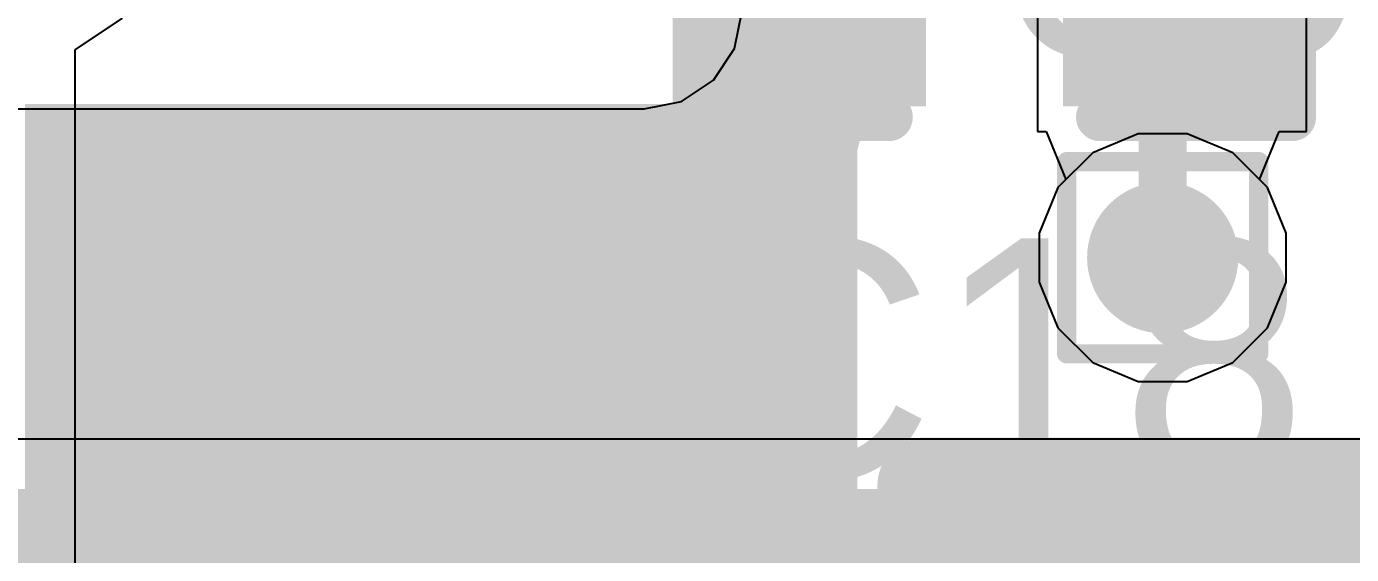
# Model space of a CAD drawing. Header units: inches. Extents: x -12 to 5355, y -7 to 5366.
# Drawn here: x 20.718 to 24.223, y 29.543 to 30.939 of the extents above; entities that cross this region are included whole.
import ezdxf

# ---------------------------------------------------------------- set-up
doc = ezdxf.new("R2010")
doc.units = ezdxf.units.IN
for name, color, linetype in [('BOTTOM LAYER', 5, 'Continuous'), ('Bottom Overlay', 54, 'Continuous'), ('Bottom Paste', 16, 'Continuous'), ('Bottom Solder', 6, 'Continuous'), ('Drill Drawing', 1, 'Continuous'), ('GROUND1', 16, 'Continuous'), ('GROUND2', 156, 'Continuous'), ('POWER', 76, 'Continuous'), ('SIGNAL', 90, 'Continuous'), ('TOP LAYER', 1, 'Continuous'), ('Top Overlay', 2, 'Continuous'), ('Top Paste', 8, 'Continuous'), ('Top Solder', 216, 'Continuous'), ('Via Holes', 16, 'Continuous')]:
    doc.layers.add(name, color=color, linetype=linetype)
doc.styles.add('Arial', font='', dxfattribs={"height": 0.2})
doc.styles.get('Arial').set_extended_font_data('Arial')

# ---------------------------------------------------------------- blocks, each defined once
blk = doc.blocks.new('C___0402_43')
at = {"layer": 'TOP LAYER'}
for points in [[(-0.6985, -0.3175), (-0.6985, 0.3175), (-0.2413, 0.3175), (-0.2413, -0.3175)], [(0.2413, -0.3175), (0.2413, 0.3175), (0.6985, 0.3175), (0.6985, -0.3175)]]:
    blk.add_hatch(color=1, dxfattribs=at).paths.add_polyline_path(points)
at = {"layer": 'Top Paste'}
for points in [[(-0.6985, -0.3175), (-0.6985, 0.3175), (-0.2413, 0.3175), (-0.2413, -0.3175)], [(0.2413, -0.3175), (0.2413, 0.3175), (0.6985, 0.3175), (0.6985, -0.3175)]]:
    blk.add_hatch(color=8, dxfattribs=at).paths.add_polyline_path(points)
at = {"layer": 'Top Solder'}
for points in [[(-0.7585, -0.3775), (-0.7585, 0.3775), (-0.1813, 0.3775), (-0.1813, -0.3775)], [(0.1813, -0.3775), (0.1813, 0.3775), (0.7585, 0.3775), (0.7585, -0.3775)]]:
    blk.add_hatch(color=216, dxfattribs=at).paths.add_polyline_path(points)
at = {"layer": 'Top Overlay'}
for points in [[(-0.2794, 0.4064, 0.127, 0.127, 0), (-0.7874, 0.4064, 0.127, 0.127, 0)], [(-0.7874, 0.4064, 0.127, 0.127, 0), (-0.7874, -0.4064, 0.127, 0.127, 0)], [(0.7874, 0.4064, 0.127, 0.127, 0), (0.2794, 0.4064, 0.127, 0.127, 0)], [(0.7874, 0.4064, 0.127, 0.127, 0), (0.7874, -0.4064, 0.127, 0.127, 0)], [(-0.2794, -0.4064, 0.127, 0.127, 0), (-0.7874, -0.4064, 0.127, 0.127, 0)], [(0.7874, -0.4064, 0.127, 0.127, 0), (0.2794, -0.4064, 0.127, 0.127, 0)]]:
    blk.add_lwpolyline(points, format="xyseb", dxfattribs=at)
for points in [[(-0.8191, 0.4064, 0.0635, 0.0635, 1), (-0.7556, 0.4064, 0.0635, 0.0635, 1)], [(-0.8191, 0.4064, 0.0635, 0.0635, 1), (-0.7556, 0.4064, 0.0635, 0.0635, 1)], [(-0.3111, 0.4064, 0.0635, 0.0635, 1), (-0.2477, 0.4064, 0.0635, 0.0635, 1)], [(0.2477, 0.4064, 0.0635, 0.0635, 1), (0.3111, 0.4064, 0.0635, 0.0635, 1)], [(0.7556, 0.4064, 0.0635, 0.0635, 1), (0.8191, 0.4064, 0.0635, 0.0635, 1)], [(0.7556, 0.4064, 0.0635, 0.0635, 1), (0.8191, 0.4064, 0.0635, 0.0635, 1)], [(-0.8191, -0.4064, 0.0635, 0.0635, 1), (-0.7556, -0.4064, 0.0635, 0.0635, 1)], [(-0.8191, -0.4064, 0.0635, 0.0635, 1), (-0.7556, -0.4064, 0.0635, 0.0635, 1)], [(-0.3111, -0.4064, 0.0635, 0.0635, 1), (-0.2477, -0.4064, 0.0635, 0.0635, 1)], [(0.2477, -0.4064, 0.0635, 0.0635, 1), (0.3111, -0.4064, 0.0635, 0.0635, 1)], [(0.7556, -0.4064, 0.0635, 0.0635, 1), (0.8191, -0.4064, 0.0635, 0.0635, 1)], [(0.7556, -0.4064, 0.0635, 0.0635, 1), (0.8191, -0.4064, 0.0635, 0.0635, 1)]]:
    blk.add_lwpolyline(points, format="xyseb", close=True, dxfattribs=at)
blk = doc.blocks.new('XUNPU_SMN_303_B_54')
at = {"layer": 'BOTTOM LAYER'}
blk.add_hatch(color=5, dxfattribs=at).paths.add_polyline_path([(-7.62, -4.38), (-6.62, -4.38), (-6.62, -6.48), (-7.62, -6.48)])
at = {"layer": 'Bottom Paste'}
blk.add_hatch(color=16, dxfattribs=at).paths.add_polyline_path([(-7.62, -4.38), (-6.62, -4.38), (-6.62, -6.48), (-7.62, -6.48)])
at = {"layer": 'Bottom Solder'}
blk.add_hatch(color=6, dxfattribs=at).paths.add_polyline_path([(-7.6708, -4.3292), (-6.5692, -4.3292), (-6.5692, -6.5308), (-7.6708, -6.5308)])
at = {"layer": 'Bottom Overlay'}
blk.add_lwpolyline([(-6.6621, -4.1489, 0.254, 0.254, 0), (-6.6621, 5.2888, 0.254, 0.254, 0)], format="xyseb", dxfattribs=at)
blk.add_lwpolyline([(-6.7256, -4.1489, 0.127, 0.127, 1), (-6.5986, -4.1489, 0.127, 0.127, 1)], format="xyseb", close=True, dxfattribs=at)

msp = doc.modelspace()

# ---------------------------------------------------------------- hatches: boundary and pattern name
at = {"layer": 'BOTTOM LAYER'}
h = msp.add_hatch(color=5, dxfattribs=at)
edge = h.paths.add_edge_path()
edge.add_arc((23.7236, 30.3276), 0.2, 0, 360)
at = {"layer": 'GROUND1'}
h = msp.add_hatch(color=16, dxfattribs=at)
edge = h.paths.add_edge_path()
edge.add_arc((23.7236, 30.3276), 0.2, 0, 360)
at = {"layer": 'GROUND2'}
h = msp.add_hatch(color=156, dxfattribs=at)
edge = h.paths.add_edge_path()
edge.add_arc((23.7236, 30.3276), 0.2, 0, 360)
at = {"layer": 'POWER'}
h = msp.add_hatch(color=76, dxfattribs=at)
edge = h.paths.add_edge_path()
edge.add_arc((23.7236, 30.3276), 0.2, 0, 360)
at = {"layer": 'SIGNAL'}
h = msp.add_hatch(color=90, dxfattribs=at)
edge = h.paths.add_edge_path()
edge.add_arc((23.7236, 30.3276), 0.2, 0, 360)
at = {"layer": 'TOP LAYER'}
h = msp.add_hatch(color=1, dxfattribs=at)
edge = h.paths.add_edge_path()
edge.add_arc((23.7236, 30.3276), 0.2, 0, 360)
at = {"layer": 'Via Holes'}
h = msp.add_hatch(color=7, dxfattribs=at)
edge = h.paths.add_edge_path()
edge.add_arc((23.7236, 30.3276), 0.1, 0, 360)

# ---------------------------------------------------------------- linework, layer by layer
at = {"layer": 'BOTTOM LAYER'}
for p, q in [((22.5913, 30.8809), (22.611, 30.98)), ((22.5351, 30.7969), (22.5913, 30.8809)), ((22.4511, 30.7407), (22.5351, 30.7969)), ((22.352, 30.721), (22.4511, 30.7407)), ((19.8793, 30.721), (22.352, 30.721)), ((23.6586, 30.6546), (23.5384, 30.6048)), ((23.7886, 30.6546), (23.6586, 30.6546)), ((23.9088, 30.6048), (23.7886, 30.6546)), ((23.5384, 30.6048), (23.4464, 30.5128)), ((24.0008, 30.5128), (23.9088, 30.6048)), ((23.4464, 30.5128), (23.3966, 30.3926)), ((24.0506, 30.3926), (24.0008, 30.5128)), ((23.3966, 30.3926), (23.3966, 30.2626)), ((24.0506, 30.2626), (24.0506, 30.3926)), ((23.3966, 30.2626), (23.4464, 30.1424)), ((24.0008, 30.1424), (24.0506, 30.2626)), ((23.4464, 30.1424), (23.5384, 30.0504)), ((23.9088, 30.0504), (24.0008, 30.1424)), ((23.5384, 30.0504), (23.6586, 30.0006)), ((23.7886, 30.0006), (23.9088, 30.0504)), ((23.6586, 30.0006), (23.7886, 30.0006))]:
    msp.add_line(p, q, dxfattribs=at)
for points in [[(22.8092, 30.7513, 0.254, 0.254, 0), (22.8092, 31.7754, 0.254, 0.254, 0)], [(22.8092, 30.7513, 0.254, 0.254, -0.198912), (22.7008, 30.4896, 0.254, 0.254, 0)]]:
    msp.add_lwpolyline(points, format="xyseb", dxfattribs=at)
for points in [[(22.7457, 30.7513, 0.127, 0.127, 1), (22.8727, 30.7513, 0.127, 0.127, 1)], [(22.7457, 30.7513, 0.127, 0.127, 1), (22.8727, 30.7513, 0.127, 0.127, 1)], [(22.6373, 30.4896, 0.127, 0.127, 1), (22.7643, 30.4896, 0.127, 0.127, 1)]]:
    msp.add_lwpolyline(points, format="xyseb", close=True, dxfattribs=at)
at = {"layer": 'Drill Drawing'}
for points in [[(23.4696, 30.5816, 0.0508, 0.0508, 0), (23.9776, 30.5816, 0.0508, 0.0508, 0)], [(23.4696, 30.0736, 0.0508, 0.0508, 0), (23.4696, 30.5816, 0.0508, 0.0508, 0)], [(23.9776, 30.0736, 0.0508, 0.0508, 0), (23.9776, 30.5816, 0.0508, 0.0508, 0)], [(23.4696, 30.0736, 0.0508, 0.0508, 0), (23.9776, 30.0736, 0.0508, 0.0508, 0)]]:
    msp.add_lwpolyline(points, format="xyseb", dxfattribs=at)
for points in [[(23.4569, 30.5816, 0.0254, 0.0254, 1), (23.4823, 30.5816, 0.0254, 0.0254, 1)], [(23.4569, 30.5816, 0.0254, 0.0254, 1), (23.4823, 30.5816, 0.0254, 0.0254, 1)], [(23.9649, 30.5816, 0.0254, 0.0254, 1), (23.9903, 30.5816, 0.0254, 0.0254, 1)], [(23.9649, 30.5816, 0.0254, 0.0254, 1), (23.9903, 30.5816, 0.0254, 0.0254, 1)], [(23.4569, 30.0736, 0.0254, 0.0254, 1), (23.4823, 30.0736, 0.0254, 0.0254, 1)], [(23.4569, 30.0736, 0.0254, 0.0254, 1), (23.4823, 30.0736, 0.0254, 0.0254, 1)], [(23.9649, 30.0736, 0.0254, 0.0254, 1), (23.9903, 30.0736, 0.0254, 0.0254, 1)], [(23.9649, 30.0736, 0.0254, 0.0254, 1), (23.9903, 30.0736, 0.0254, 0.0254, 1)]]:
    msp.add_lwpolyline(points, format="xyseb", close=True, dxfattribs=at)
at = {"layer": 'GROUND1'}
for p, q in [((23.6586, 30.6546), (23.5384, 30.6048)), ((23.7886, 30.6546), (23.6586, 30.6546)), ((23.9088, 30.6048), (23.7886, 30.6546)), ((23.5384, 30.6048), (23.4464, 30.5128)), ((24.0008, 30.5128), (23.9088, 30.6048)), ((23.4464, 30.5128), (23.3966, 30.3926)), ((24.0506, 30.3926), (24.0008, 30.5128)), ((23.3966, 30.3926), (23.3966, 30.2626)), ((24.0506, 30.2626), (24.0506, 30.3926)), ((23.3966, 30.2626), (23.4464, 30.1424)), ((24.0008, 30.1424), (24.0506, 30.2626)), ((23.4464, 30.1424), (23.5384, 30.0504)), ((23.9088, 30.0504), (24.0008, 30.1424)), ((23.5384, 30.0504), (23.6586, 30.0006)), ((23.7886, 30.0006), (23.9088, 30.0504)), ((23.6586, 30.0006), (23.7886, 30.0006))]:
    msp.add_line(p, q, dxfattribs=at)
at = {"layer": 'GROUND2'}
for p, q in [((23.6586, 30.6546), (23.5384, 30.6048)), ((23.7886, 30.6546), (23.6586, 30.6546)), ((23.9088, 30.6048), (23.7886, 30.6546)), ((23.5384, 30.6048), (23.4464, 30.5128)), ((24.0008, 30.5128), (23.9088, 30.6048)), ((23.4464, 30.5128), (23.3966, 30.3926)), ((24.0506, 30.3926), (24.0008, 30.5128)), ((23.3966, 30.3926), (23.3966, 30.2626)), ((24.0506, 30.2626), (24.0506, 30.3926)), ((23.3966, 30.2626), (23.4464, 30.1424)), ((24.0008, 30.1424), (24.0506, 30.2626)), ((23.4464, 30.1424), (23.5384, 30.0504)), ((23.9088, 30.0504), (24.0008, 30.1424)), ((23.5384, 30.0504), (23.6586, 30.0006)), ((23.7886, 30.0006), (23.9088, 30.0504)), ((23.6586, 30.0006), (23.7886, 30.0006))]:
    msp.add_line(p, q, dxfattribs=at)
at = {"layer": 'SIGNAL'}
for p, q in [((20.8471, 30.8771), (20.9721, 30.9606)), ((20.8471, 24.9881), (20.8471, 30.8771)), ((23.6586, 30.6546), (23.5384, 30.6048)), ((23.7886, 30.6546), (23.6586, 30.6546)), ((23.9088, 30.6048), (23.7886, 30.6546)), ((23.5384, 30.6048), (23.4464, 30.5128)), ((24.0008, 30.5128), (23.9088, 30.6048)), ((23.4464, 30.5128), (23.3966, 30.3926)), ((24.0506, 30.3926), (24.0008, 30.5128)), ((23.3966, 30.3926), (23.3966, 30.2626)), ((24.0506, 30.2626), (24.0506, 30.3926)), ((23.3966, 30.2626), (23.4464, 30.1424)), ((24.0008, 30.1424), (24.0506, 30.2626)), ((23.4464, 30.1424), (23.5384, 30.0504)), ((23.9088, 30.0504), (24.0008, 30.1424)), ((23.5384, 30.0504), (23.6586, 30.0006)), ((23.7886, 30.0006), (23.9088, 30.0504)), ((23.6586, 30.0006), (23.7886, 30.0006))]:
    msp.add_line(p, q, dxfattribs=at)
at = {"layer": 'TOP LAYER'}
for p, q in [((23.3928, 31.5501), (23.3928, 30.6611)), ((24.104, 30.6611), (24.104, 31.5501)), ((23.3928, 30.6611), (23.4151, 30.6611)), ((23.4151, 30.6611), (23.4677, 30.5341)), ((23.9795, 30.5341), (24.0321, 30.6611)), ((24.0321, 30.6611), (24.104, 30.6611)), ((23.4677, 30.5341), (23.4464, 30.5128)), ((24.0008, 30.5128), (23.9795, 30.5341)), ((23.4464, 30.5128), (23.3966, 30.3926)), ((24.0506, 30.3926), (24.0008, 30.5128)), ((23.3966, 30.3926), (23.3966, 30.2626)), ((24.0506, 30.2626), (24.0506, 30.3926)), ((23.3966, 30.2626), (23.4464, 30.1424)), ((24.0008, 30.1424), (24.0506, 30.2626)), ((23.4464, 30.1424), (23.5384, 30.0504)), ((23.9088, 30.0504), (24.0008, 30.1424)), ((23.5384, 30.0504), (23.6586, 30.0006)), ((23.7886, 30.0006), (23.9088, 30.0504)), ((23.6586, 30.0006), (23.7886, 30.0006)), ((32.7173, 29.8478), (18.9192, 29.8478))]:
    msp.add_line(p, q, dxfattribs=at)
for points in [[(23.7236, 30.3276, 0.127, 0.127, 0), (23.7236, 31.0808, 0.127, 0.127, 0)], [(12.4241, 29.5889, 0.254, 0.254, 0), (32.7173, 29.5889, 0.254, 0.254, 0)]]:
    msp.add_lwpolyline(points, format="xyseb", dxfattribs=at)
msp.add_lwpolyline([(23.6918, 30.3276, 0.0635, 0.0635, 1), (23.7553, 30.3276, 0.0635, 0.0635, 1)], format="xyseb", close=True, dxfattribs=at)

# ---------------------------------------------------------------- block references
for name, p, rotation in [('C___0402_43', (23.2785, 31.1056), 180), ('XUNPU_SMN_303_B_54', (27.2448, 23.0629), 270)]:
    msp.add_blockref(name, p, dxfattribs=dict(rotation=rotation))

# ---------------------------------------------------------------- texts
at = {"layer": 'Bottom Overlay', "style": 'Arial', "text_generation_flag": 2}
msp.add_text('J5', height=0.635, dxfattribs=at).set_placement((24.2316, 30.861))
at = {"layer": 'Top Overlay', "style": 'Arial'}
msp.add_text('C18', height=0.635, dxfattribs=at).set_placement((22.479, 29.7434))

doc.saveas('drawing.dxf')
